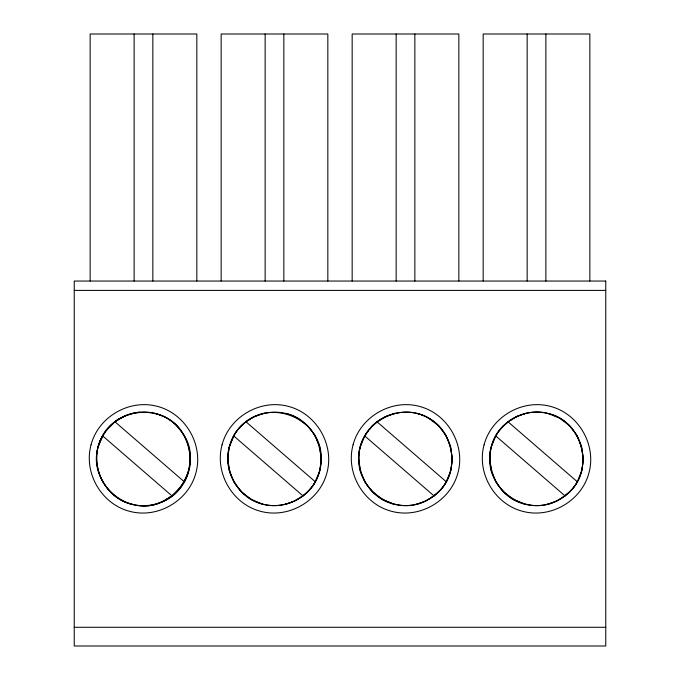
<?xml version="1.0" encoding="UTF-8"?>
<svg xmlns="http://www.w3.org/2000/svg" width="680" height="680" viewBox="0 0 680 680"><rect width="100%" height="100%" fill="white"/><g stroke="black" fill="none" stroke-linecap="round" stroke-linejoin="round"><path stroke-width="1.02" d="M98.634 445.51C86.198 480.828 126.369 517.88 160.582 502.401C199.852 488.792 199.435 428.825 160.582 415.293C139.621 406.538 113.432 415.964 102.697 435.923C86.309 462.731 105.136 501.687 136.553 505.113C175.143 512.95 205.964 463.462 182.002 432.276C161.611 400.214 108.094 408.459 98.634 445.51L102.697 435.923L106.904 429.675M233.707 435.923L229.177 447.193L227.706 459.246L229.389 471.283L233.971 482.239L241.553 492.073L251.218 499.435L262.454 504.058C282.557 509.541 305.303 500.063 315.282 481.771L319.812 470.5L321.283 458.847L319.6 446.412L314.882 435.217L307.581 425.756L297.772 418.26C276.072 405.399 245.59 413.712 233.707 435.923L229.177 447.193C221.323 475.583 245.038 506.166 274.499 505.631C295.239 505.444 314.78 490.824 319.812 470.5C332.648 417.962 260.576 389.266 233.707 435.923L303.034 495.924L307.743 491.767M434.554 495.023C460.275 476.723 456.518 433.032 428.782 418.26C399.423 400.223 357.467 424.235 358.717 458.847L360.306 470.951L365.118 482.469L372.563 492.073L382.109 499.366L393.457 504.058C413.567 509.541 436.313 500.063 446.292 481.771L450.823 470.5L452.293 458.847L450.611 446.412L445.893 435.217L438.591 425.756L428.782 418.26C407.082 405.399 376.601 413.712 364.718 435.923L360.188 447.193C348.806 488.342 399.236 522.946 432.939 496.264M565.564 495.023C595.646 473.238 584.452 422.212 548.624 413.652C520.192 405.501 488.945 429.063 489.727 458.847L491.317 470.951L496.128 482.469L503.574 492.073L513.119 499.366L524.467 504.058C544.578 509.541 567.324 500.063 577.303 481.771L581.825 470.5L583.304 458.439L581.621 446.412L577.031 435.446L569.457 425.612L559.793 418.26L548.556 413.635C528.453 408.144 505.708 417.63 495.728 435.923L491.198 447.193C479.808 488.342 530.247 522.946 563.95 496.264M569.602 491.929C594.719 468.333 582.343 421.455 548.556 413.635M188.334 472.175L184.271 481.771L180.064 488.019M99.747 442.221L102.697 435.923L172.023 495.924L180.838 487.024M187.221 475.473L184.271 481.771L114.945 421.77L106.131 430.67M99.934 441.754L102.697 435.923C86.963 461.686 103.53 498.788 133.076 504.458M187.043 475.94L184.271 481.771C200.107 455.983 183.234 418.769 153.901 413.227M101.328 438.54L102.969 435.446M184.008 482.239L185.64 479.145M241.408 425.756C216.223 449.471 228.718 496.094 262.387 504.041M307.581 491.929C332.767 468.214 320.28 421.591 286.603 413.652L286.603 413.652M368.084 431.409C348.032 455.923 362.848 496.74 393.397 504.041M369.325 429.794L372.419 425.756M438.591 491.929C463.777 468.214 451.282 421.591 417.613 413.652L417.613 413.652M503.429 425.756C478.244 449.471 490.731 496.094 524.408 504.041M241.247 425.918L245.956 421.77L254.677 416.457L264.341 413.168M372.257 425.918L376.966 421.77L385.688 416.457L395.352 413.168M503.268 425.918L507.977 421.77L516.698 416.457L526.362 413.168M415.659 504.517L425.323 501.228L434.044 495.924L438.753 491.767M546.66 504.517L556.333 501.228L565.054 495.924L569.763 491.767M114.317 422.263L117.13 420.189M169.847 497.505L172.66 495.423M120.088 418.327L114.945 421.77L117.64 420.18M166.881 499.366L172.023 495.924L162.137 501.755M121.38 417.605L114.945 421.77C122.264 416.398 130.883 412.777 139.987 412.182M165.589 500.081L172.023 495.924C164.713 501.287 156.085 504.909 146.982 505.504M303.034 495.924L294.312 501.228L284.648 504.517M119.442 419.118L124.831 415.93M74.239 290.402L605.761 290.402M74.239 627.283L605.761 627.283M507.977 421.77L577.303 481.771M495.728 435.923L565.054 495.924M376.966 421.77L446.292 481.771M364.718 435.923L434.044 495.924M245.956 421.77L315.282 481.771M589.849 281.044L589.849 34L483.174 34L483.174 281.044M545.87 34L545.87 281.044M527.153 34L527.153 281.044M458.847 281.044L458.847 34L352.163 34L352.163 281.044M414.859 34L414.859 281.044M396.151 34L396.151 281.044M327.837 281.044L327.837 34L221.153 34L221.153 281.044M283.849 34L283.849 281.044M265.14 34L265.14 281.044M196.826 281.044L196.826 34L90.151 34L90.151 281.044M152.847 34L152.847 281.044M134.13 34L134.13 281.044M91.06 444.796C83.368 472.804 101.337 503.931 129.438 511.267C157.454 518.967 188.572 500.998 195.908 472.889C203.609 444.881 185.64 413.763 157.531 406.419C129.523 398.726 98.404 416.687 91.06 444.796M222.071 444.796C214.379 472.804 232.339 503.931 260.449 511.267C288.456 518.967 319.575 500.998 326.918 472.889C334.611 444.881 316.65 413.763 288.541 406.419C260.534 398.726 229.415 416.687 222.071 444.796M353.082 444.796C345.389 472.804 363.35 503.931 391.459 511.267C419.466 518.967 450.585 500.998 457.929 472.889C465.621 444.881 447.661 413.763 419.551 406.419C391.544 398.726 360.425 416.687 353.082 444.796M484.092 444.796C476.391 472.804 494.36 503.931 522.469 511.267C550.477 518.967 581.596 500.998 588.939 472.889C596.632 444.881 578.663 413.763 550.562 406.419C522.546 398.726 491.427 416.687 484.092 444.796M605.761 281.044L74.239 281.044L74.239 646L605.761 646L605.761 281.044"/></g></svg>
